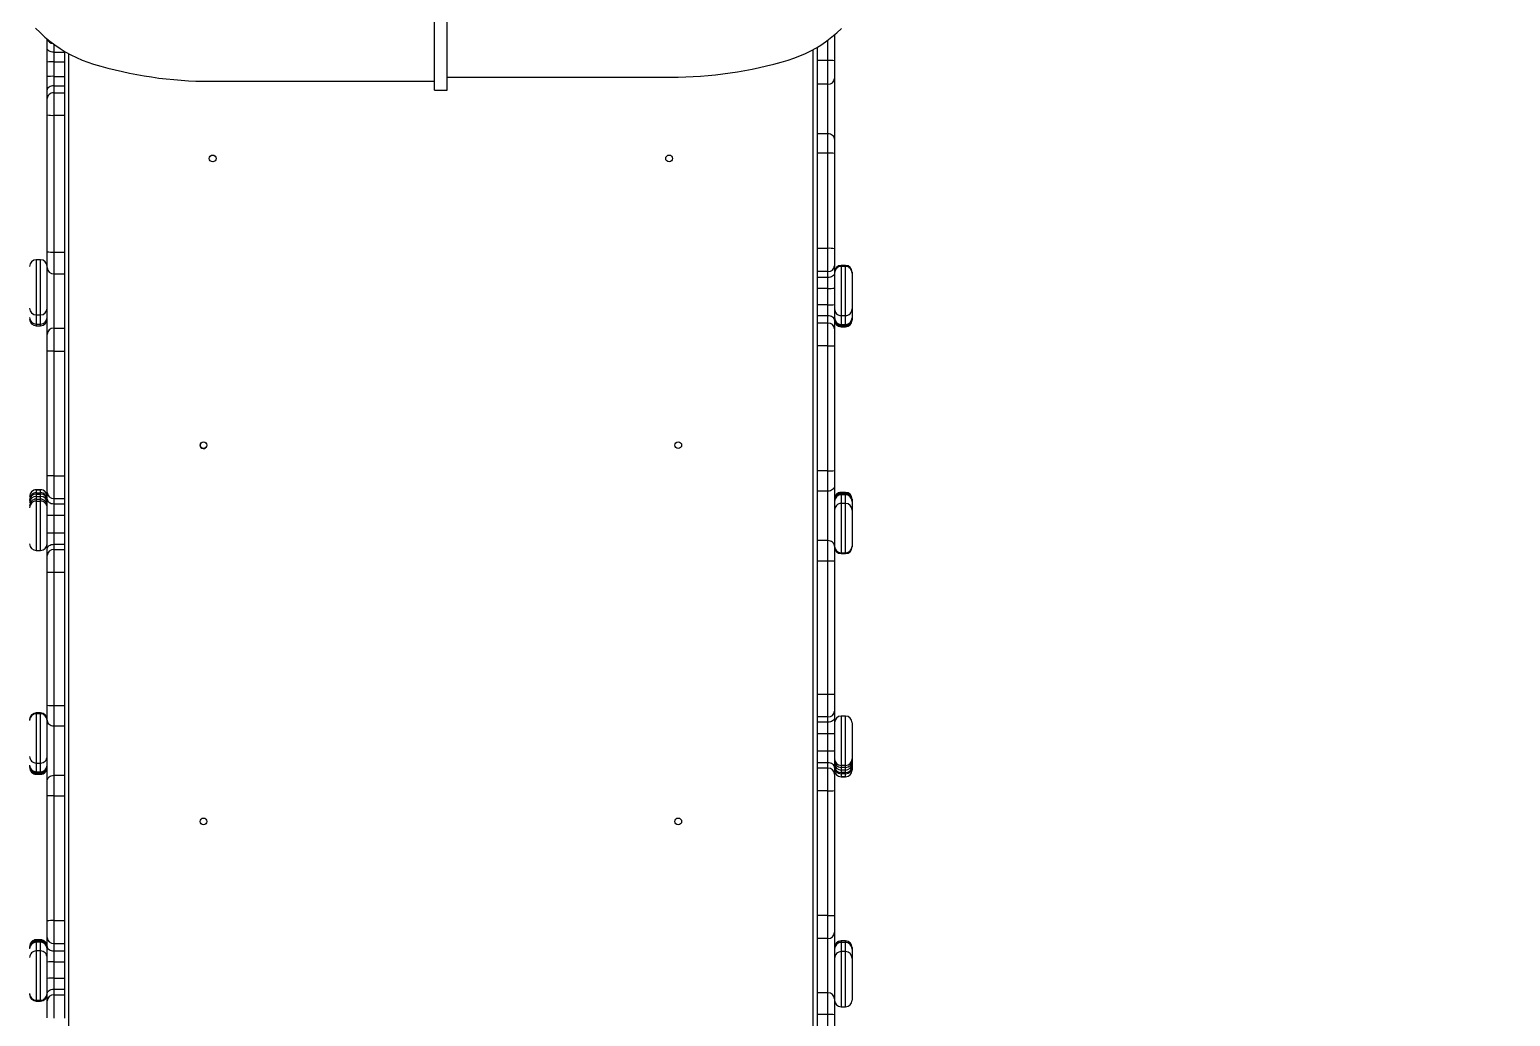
# Model space of a CAD drawing. Header units: millimetres. Extents: x -5819 to 4716, y -5547 to 4789.
# Drawn here: x -390 to 1382, y -470 to 711 of the extents above; entities that cross this region are included whole.
import ezdxf

# ---------------------------------------------------------------- set-up
doc = ezdxf.new("R2010")
doc.units = ezdxf.units.MM
doc.layers.add('DIKOM_РАЗМЕР_ЗОНА', color=7, linetype='Continuous')
doc.layers.add('DIKOM_РАЗМЕР_ОБЪЕКТА', color=7, linetype='Continuous')
doc.styles.add('style1', font='arial.ttf', dxfattribs={"width": 0.8})
doc.dimstyles.new('1-50', dxfattribs={"dimtxt": 300, "dimasz": 200, "dimexe": 100, "dimexo": 0, "dimgap": 100, "dimtad": 1, "dimtxsty": 'style1', "dimcen": 200, "dimclrd": 7, "dimclre": 7, "dimclrt": 7, "dimadec": 1, "dimazin": 2, "dimtfac": 1, "dimtmove": 0, "dimatfit": 2, "dimfxl": 0, "dimlwd": 25, "dimlwe": 18, "dimarcsym": 0})

# ---------------------------------------------------------------- blocks, each defined once
blk = doc.blocks.new('*D11')
at = {"layer": 'Defpoints', "color": 0, "transparency": 16777216}
for p in [(4691.8, 466.2), (-2338.5, -926.9), (4691.8, -4710)]:
    blk.add_point(p, dxfattribs=at)
at = {"layer": 'DIKOM_РАЗМЕР_ОБЪЕКТА', "color": 7, "lineweight": 18, "transparency": 16777216}
for p, q in [((4691.8, 466.2), (4691.8, -4810)), ((-2338.5, -926.9), (-2338.5, -4810))]:
    blk.add_line(p, q, dxfattribs=at)
at = {"layer": 'DIKOM_РАЗМЕР_ОБЪЕКТА', "color": 7, "lineweight": 25, "transparency": 16777216}
blk.add_line((-2138.5, -4710), (4491.8, -4710), dxfattribs=at)
at = {"layer": 'DIKOM_РАЗМЕР_ОБЪЕКТА', "color": 7, "transparency": 16777216}
for points in [[(-2138.5, -4676.6), (-2138.5, -4743.3), (-2338.5, -4710)], [(4491.8, -4676.6), (4491.8, -4743.3), (4691.8, -4710)]]:
    blk.add_solid(points, dxfattribs=at)
at = {"layer": 'DIKOM_РАЗМЕР_ОБЪЕКТА', "color": 7, "transparency": 16777216, "insert": (108.6, -4456.8), "char_height": 300, "attachment_point": 5, "style": 'style1'}
blk.add_mtext('7050', dxfattribs=at)
blk = doc.blocks.new('*D12')
at = {"layer": 'Defpoints', "color": 0, "transparency": 16777216}
for p in [(-3222.5, 1989.2), (4715.7, 1989.2), (452.7, -2710.8)]:
    blk.add_point(p, dxfattribs=at)
at = {"layer": 'DIKOM_РАЗМЕР_ОБЪЕКТА', "color": 7, "lineweight": 18, "transparency": 16777216}
for p, q in [((4715.7, 1989.2), (-3322.5, 1989.2)), ((452.7, -2710.8), (-3322.5, -2710.8))]:
    blk.add_line(p, q, dxfattribs=at)
at = {"layer": 'DIKOM_РАЗМЕР_ОБЪЕКТА', "color": 7, "lineweight": 25, "transparency": 16777216}
blk.add_line((-3222.5, -2510.8), (-3222.5, 1789.2), dxfattribs=at)
at = {"layer": 'DIKOM_РАЗМЕР_ОБЪЕКТА', "color": 7, "transparency": 16777216}
for points in [[(-3255.9, 1789.2), (-3189.2, 1789.2), (-3222.5, 1989.2)], [(-3255.9, -2510.8), (-3189.2, -2510.8), (-3222.5, -2710.8)]]:
    blk.add_solid(points, dxfattribs=at)
at = {"layer": 'DIKOM_РАЗМЕР_ОБЪЕКТА', "color": 7, "transparency": 16777216, "insert": (-3475.7, -1154.8), "char_height": 300, "attachment_point": 5, "rotation": 90, "style": 'style1'}
blk.add_mtext('4700', dxfattribs=at)
blk = doc.blocks.new('*D13')
at = {"layer": 'Defpoints', "color": 0, "transparency": 16777216}
for p in [(4691.8, 58.9), (-4358.2, -1158.8), (4691.8, -5446.6)]:
    blk.add_point(p, dxfattribs=at)
at = {"layer": 'DIKOM_РАЗМЕР_ЗОНА', "color": 7, "lineweight": 18, "transparency": 16777216}
for p, q in [((4691.8, 58.9), (4691.8, -5546.6)), ((-4358.2, -1158.8), (-4358.2, -5546.6))]:
    blk.add_line(p, q, dxfattribs=at)
at = {"layer": 'DIKOM_РАЗМЕР_ЗОНА', "color": 7, "lineweight": 25, "transparency": 16777216}
blk.add_line((-4158.2, -5446.6), (4491.8, -5446.6), dxfattribs=at)
at = {"layer": 'DIKOM_РАЗМЕР_ЗОНА', "color": 7, "transparency": 16777216}
for points in [[(-4158.2, -5413.3), (-4158.2, -5480), (-4358.2, -5446.6)], [(4491.8, -5413.3), (4491.8, -5480), (4691.8, -5446.6)]]:
    blk.add_solid(points, dxfattribs=at)
at = {"layer": 'DIKOM_РАЗМЕР_ЗОНА', "color": 7, "transparency": 16777216, "insert": (108.6, -5193.5), "char_height": 300, "attachment_point": 5, "style": 'style1'}
blk.add_mtext('9050', dxfattribs=at)
blk = doc.blocks.new('*D14')
at = {"layer": 'Defpoints', "color": 0, "transparency": 16777216}
for p in [(3531.7, 4789.1), (-5368.5, -4210.8), (373.4, -4210.8)]:
    blk.add_point(p, dxfattribs=at)
at = {"layer": 'DIKOM_РАЗМЕР_ЗОНА', "color": 7, "lineweight": 18, "transparency": 16777216}
for p, q in [((3531.7, 4789.1), (-5468.5, 4789.1)), ((373.4, -4210.8), (-5468.5, -4210.8))]:
    blk.add_line(p, q, dxfattribs=at)
at = {"layer": 'DIKOM_РАЗМЕР_ЗОНА', "color": 7, "lineweight": 25, "transparency": 16777216}
blk.add_line((-5368.5, 4589.1), (-5368.5, -4010.8), dxfattribs=at)
at = {"layer": 'DIKOM_РАЗМЕР_ЗОНА', "color": 7, "transparency": 16777216}
for points in [[(-5401.8, 4589.1), (-5335.2, 4589.1), (-5368.5, 4789.1)], [(-5401.8, -4010.8), (-5335.2, -4010.8), (-5368.5, -4210.8)]]:
    blk.add_solid(points, dxfattribs=at)
at = {"layer": 'DIKOM_РАЗМЕР_ЗОНА', "color": 7, "transparency": 16777216, "insert": (-5621.7, -1249.3), "char_height": 300, "attachment_point": 5, "rotation": 90, "style": 'style1'}
blk.add_mtext('9000', dxfattribs=at)

msp = doc.modelspace()

# ---------------------------------------------------------------- linework, layer by layer
at = {"color": 7, "linetype": 'Continuous', "lineweight": 15}
for p, q in [((94.696, 638.314), (94.696, 719.489)), ((109.696, 638.314), (109.696, 719.489)), ((-368.798, 688.05), (-368.798, 699.394)), ((-360.798, 693.109), (-360.798, 683.684)), ((565.202, 673.741), (565.202, 698.071)), ((573.202, 704.356), (573.202, 673.126)), ((-368.798, 671.708), (-368.798, 688.05)), ((-360.798, 683.684), (-347.798, 683.684)), ((-360.798, 683.684), (-360.798, 672.011)), ((-347.798, 683.684), (-347.798, 684.467)), ((-347.798, 672.011), (-347.798, 683.684)), ((-342.798, -756.413), (-342.798, 681.607)), ((547.202, 686.568), (547.202, -756.413)), ((552.202, 689.428), (552.202, 673.741)), ((565.202, 673.741), (552.202, 673.741)), ((552.202, 673.741), (552.202, 645.291)), ((565.202, 645.291), (565.202, 673.741)), ((-368.798, 654.407), (-368.798, 671.708)), ((-360.798, 672.011), (-347.798, 672.011)), ((-360.798, 672.011), (-360.798, 654.71)), ((-347.798, 654.71), (-347.798, 672.011)), ((573.202, 673.126), (573.202, 652.262)), ((-368.798, 638.454), (-368.798, 654.407)), ((-368.798, 628.189), (-368.798, 638.454)), ((-360.798, 654.71), (-360.798, 643.315)), ((-360.798, 654.71), (-347.798, 654.71)), ((-360.798, 643.315), (-360.798, 634.96)), ((-360.798, 643.315), (-347.798, 643.315)), ((-347.798, 643.315), (-347.798, 654.71)), ((-347.798, 634.96), (-347.798, 643.315)), ((-172.973, 648.762), (-165.473, 648.762)), ((-172.973, 648.762), (94.696, 648.762)), ((94.696, 638.314), (109.696, 638.314)), ((109.696, 653.722), (377.374, 653.722)), ((369.874, 653.722), (377.374, 653.722)), ((565.202, 645.291), (552.202, 645.291)), ((552.202, 645.291), (552.202, 585.985)), ((565.202, 585.985), (565.202, 645.291)), ((573.202, 652.262), (573.202, 579.402)), ((-368.798, 608.51), (-368.798, 628.189)), ((-360.798, 634.96), (-360.798, 608.125)), ((-360.798, 634.96), (-347.798, 634.96)), ((-347.798, 608.125), (-347.798, 634.96)), ((-368.798, 444.967), (-368.798, 608.51)), ((-360.798, 608.125), (-347.798, 608.125)), ((-360.798, 608.125), (-360.798, 444.582)), ((-347.798, 444.582), (-347.798, 608.125)), ((565.202, 585.985), (552.202, 585.985)), ((552.202, 585.985), (552.202, 562.799)), ((565.202, 562.799), (565.202, 585.985)), ((573.202, 579.402), (573.202, 562.398)), ((565.202, 562.799), (552.202, 562.799)), ((552.202, 562.799), (552.202, 448.985)), ((565.202, 448.985), (565.202, 562.799)), ((573.202, 562.398), (573.202, 448.584)), ((-368.798, 425.904), (-368.798, 444.967)), ((-360.798, 444.582), (-347.798, 444.582)), ((-360.798, 444.582), (-360.798, 418.587)), ((-347.798, 418.587), (-347.798, 444.582)), ((565.202, 448.985), (552.202, 448.985)), ((552.202, 448.985), (552.202, 421.168)), ((565.202, 421.168), (565.202, 448.985)), ((573.202, 448.584), (573.202, 428.185)), ((-376.798, 435.322), (-381.798, 435.322)), ((-381.798, 435.322), (-381.798, 369.367)), ((-376.798, 369.367), (-376.798, 435.322)), ((-368.798, 346.069), (-368.798, 425.904)), ((573.202, 428.185), (573.202, 419.478)), ((586.202, 428.515), (581.202, 428.515)), ((581.202, 428.515), (581.202, 427.423)), ((586.202, 427.466), (581.202, 427.466)), ((581.202, 427.466), (581.202, 368.484)), ((586.202, 427.423), (586.202, 428.515)), ((586.202, 368.484), (586.202, 427.466)), ((-360.798, 418.587), (-347.798, 418.587)), ((-360.798, 418.587), (-360.798, 353.605)), ((-347.798, 353.605), (-347.798, 418.587)), ((565.202, 421.168), (552.202, 421.168)), ((552.202, 421.168), (552.202, 414.081)), ((565.202, 414.081), (552.202, 414.081)), ((552.202, 414.081), (552.202, 401.148)), ((565.202, 414.081), (565.202, 421.168)), ((565.202, 401.148), (565.202, 414.081)), ((573.202, 419.478), (573.202, 401.371)), ((594.202, 420.515), (594.202, 419.714)), ((594.202, 419.714), (594.202, 419.466)), ((594.202, 419.466), (594.202, 376.479)), ((565.202, 401.148), (552.202, 401.148)), ((552.202, 401.148), (552.202, 381.544)), ((565.202, 381.544), (565.202, 401.148)), ((573.202, 401.371), (573.202, 381.768)), ((565.202, 381.544), (552.202, 381.544)), ((552.202, 381.544), (552.202, 368.339)), ((565.202, 368.339), (565.202, 381.544)), ((573.202, 381.768), (573.202, 363.28)), ((594.202, 376.479), (594.202, 366.031)), ((-381.798, 369.367), (-376.798, 369.367)), ((-381.798, 369.367), (-381.798, 358.398)), ((-381.798, 358.398), (-376.798, 358.398)), ((-381.798, 358.398), (-381.798, 358.357)), ((-381.798, 358.357), (-376.798, 358.357)), ((-381.798, 358.357), (-381.798, 356.47)), ((-381.798, 356.47), (-376.798, 356.47)), ((-381.798, 356.47), (-381.798, 356.43)), ((-381.798, 356.43), (-376.798, 356.43)), ((-376.798, 358.398), (-376.798, 369.367)), ((-376.798, 358.357), (-376.798, 358.398)), ((-376.798, 356.47), (-376.798, 358.357)), ((-376.798, 356.43), (-376.798, 356.47)), ((565.202, 368.339), (552.202, 368.339)), ((552.202, 368.339), (552.202, 359.6)), ((565.202, 359.6), (552.202, 359.6)), ((552.202, 359.6), (552.202, 332.283)), ((565.202, 359.6), (565.202, 368.339)), ((565.202, 332.283), (565.202, 359.6)), ((573.202, 363.28), (573.202, 352.544)), ((581.202, 368.484), (586.202, 368.484)), ((581.202, 368.484), (581.202, 358.036)), ((581.202, 358.036), (586.202, 358.036)), ((581.202, 358.036), (581.202, 358.018)), ((581.202, 358.018), (586.202, 358.018)), ((581.202, 358.018), (581.202, 357.59)), ((581.202, 357.59), (586.202, 357.59)), ((581.202, 357.59), (581.202, 356.387)), ((581.202, 356.387), (586.202, 356.387)), ((581.202, 356.387), (581.202, 355.222)), ((581.202, 355.222), (586.202, 355.222)), ((581.202, 355.222), (581.202, 355.202)), ((581.202, 355.202), (586.202, 355.202)), ((586.202, 358.036), (586.202, 368.484)), ((586.202, 358.018), (586.202, 358.036)), ((586.202, 357.59), (586.202, 358.018)), ((586.202, 356.387), (586.202, 357.59)), ((586.202, 355.222), (586.202, 356.387)), ((586.202, 355.202), (586.202, 355.222)), ((594.202, 366.031), (594.202, 366.018)), ((594.202, 366.018), (594.202, 365.265)), ((594.202, 365.265), (594.202, 364.382)), ((594.202, 364.382), (594.202, 363.217)), ((594.202, 363.217), (594.202, 363.202)), ((-368.798, 325.935), (-368.798, 346.069)), ((-360.798, 353.605), (-360.798, 326.149)), ((-360.798, 353.605), (-347.798, 353.605)), ((-347.798, 326.149), (-347.798, 353.605)), ((573.202, 352.544), (573.202, 332.511)), ((-368.798, 176.745), (-368.798, 325.935)), ((-360.798, 326.149), (-360.798, 176.959)), ((-360.798, 326.149), (-347.798, 326.149)), ((-347.798, 176.959), (-347.798, 326.149)), ((565.202, 332.283), (552.202, 332.283)), ((552.202, 332.283), (552.202, 182.904)), ((565.202, 182.904), (565.202, 332.283)), ((573.202, 332.511), (573.202, 183.133)), ((565.202, 182.904), (552.202, 182.904)), ((552.202, 182.904), (552.202, 158.456)), ((565.202, 158.456), (565.202, 182.904)), ((573.202, 183.133), (573.202, 165.204)), ((-376.798, 160.277), (-381.798, 160.277)), ((-381.798, 160.277), (-381.798, 160.272)), ((-381.798, 160.272), (-381.798, 156.614)), ((-381.798, 160.272), (-376.798, 160.272)), ((-376.798, 160.272), (-376.798, 160.277)), ((-376.798, 156.614), (-376.798, 160.272)), ((-368.798, 156.916), (-368.798, 176.745)), ((-360.798, 176.959), (-360.798, 149.92)), ((-360.798, 176.959), (-347.798, 176.959)), ((-347.798, 149.92), (-347.798, 176.959)), ((573.202, 165.204), (573.202, 92.656)), ((-381.798, 156.614), (-381.798, 155.067)), ((-381.798, 156.614), (-376.798, 156.614)), ((-381.798, 155.067), (-381.798, 152.178)), ((-381.798, 155.067), (-376.798, 155.067)), ((-381.798, 152.178), (-381.798, 148.981)), ((-381.798, 152.178), (-376.798, 152.178)), ((-381.798, 148.981), (-381.798, 146.641)), ((-381.798, 148.981), (-376.798, 148.981)), ((-381.798, 146.641), (-376.798, 146.641)), ((-381.798, 146.641), (-381.798, 87.646)), ((-376.798, 155.067), (-376.798, 156.614)), ((-376.798, 152.178), (-376.798, 155.067)), ((-376.798, 148.981), (-376.798, 152.178)), ((-376.798, 146.641), (-376.798, 148.981)), ((-376.798, 87.646), (-376.798, 146.641)), ((-368.798, 149.133), (-368.798, 156.916)), ((-368.798, 129.714), (-368.798, 149.133)), ((-360.798, 149.92), (-347.798, 149.92)), ((-360.798, 149.92), (-360.798, 143.585)), ((-360.798, 143.585), (-347.798, 143.585)), ((-360.798, 143.585), (-360.798, 129.714)), ((-347.798, 143.585), (-347.798, 149.92)), ((-347.798, 129.714), (-347.798, 143.585)), ((565.202, 158.456), (552.202, 158.456)), ((552.202, 158.456), (552.202, 99.405)), ((565.202, 99.405), (565.202, 158.456)), ((586.202, 157.14), (581.202, 157.14)), ((581.202, 157.14), (581.202, 157.12)), ((581.202, 157.12), (581.202, 155.955)), ((586.202, 157.12), (581.202, 157.12)), ((586.202, 155.955), (581.202, 155.955)), ((581.202, 155.955), (581.202, 154.752)), ((586.202, 154.752), (581.202, 154.752)), ((581.202, 154.752), (581.202, 154.324)), ((586.202, 154.324), (581.202, 154.324)), ((581.202, 154.324), (581.202, 154.306)), ((581.202, 154.306), (581.202, 143.858)), ((586.202, 154.306), (581.202, 154.306)), ((586.202, 143.858), (581.202, 143.858)), ((581.202, 143.858), (581.202, 84.876)), ((586.202, 157.12), (586.202, 157.14)), ((586.202, 155.955), (586.202, 157.12)), ((586.202, 154.752), (586.202, 155.955)), ((586.202, 154.324), (586.202, 154.752)), ((586.202, 154.306), (586.202, 154.324)), ((586.202, 143.858), (586.202, 154.306)), ((586.202, 84.876), (586.202, 143.858)), ((594.202, 149.14), (594.202, 149.125)), ((594.202, 149.125), (594.202, 147.96)), ((594.202, 147.96), (594.202, 147.077)), ((594.202, 147.077), (594.202, 146.324)), ((594.202, 146.324), (594.202, 146.311)), ((594.202, 146.311), (594.202, 135.863)), ((-368.798, 129.714), (-360.798, 129.714)), ((-368.798, 108.909), (-368.798, 129.714)), ((-360.798, 129.714), (-347.798, 129.714)), ((-360.798, 129.714), (-360.798, 108.909)), ((-347.798, 108.909), (-347.798, 129.714)), ((594.202, 135.863), (594.202, 92.876)), ((-368.798, 108.909), (-360.798, 108.909)), ((-368.798, 89.49), (-368.798, 108.909)), ((-360.798, 108.909), (-360.798, 95.039)), ((-360.798, 108.909), (-347.798, 108.909)), ((-347.798, 95.039), (-347.798, 108.909)), ((-368.798, 81.7), (-368.798, 89.49)), ((-360.798, 95.039), (-360.798, 88.697)), ((-360.798, 95.039), (-347.798, 95.039)), ((-360.798, 88.697), (-360.798, 61.643)), ((-360.798, 88.697), (-347.798, 88.697)), ((-347.798, 88.697), (-347.798, 95.039)), ((-347.798, 61.643), (-347.798, 88.697)), ((565.202, 99.405), (552.202, 99.405)), ((552.202, 99.405), (552.202, 74.909)), ((565.202, 74.909), (565.202, 99.405)), ((573.202, 92.656), (573.202, 74.692)), ((594.202, 92.876), (594.202, 92.628)), ((594.202, 92.628), (594.202, 91.827)), ((-381.798, 87.646), (-376.798, 87.646)), ((-368.798, 61.86), (-368.798, 81.7)), ((565.202, 74.909), (552.202, 74.909)), ((552.202, 74.909), (552.202, -84.467)), ((565.202, -84.467), (565.202, 74.909)), ((573.202, 74.692), (573.202, -84.684)), ((581.202, 84.919), (581.202, 83.827)), ((581.202, 84.876), (586.202, 84.876)), ((581.202, 83.827), (586.202, 83.827)), ((586.202, 83.827), (586.202, 84.919)), ((-368.798, -97.516), (-368.798, 61.86)), ((-360.798, 61.643), (-347.798, 61.643)), ((-360.798, 61.643), (-360.798, -97.733)), ((-347.798, -97.733), (-347.798, 61.643)), ((565.202, -84.467), (552.202, -84.467)), ((552.202, -84.467), (552.202, -111.521)), ((565.202, -111.521), (565.202, -84.467)), ((573.202, -84.684), (573.202, -104.523)), ((-368.798, -115.48), (-368.798, -97.516)), ((-360.798, -97.733), (-347.798, -97.733)), ((-360.798, -97.733), (-360.798, -122.229)), ((-347.798, -122.229), (-347.798, -97.733)), ((573.202, -104.523), (573.202, -112.314)), ((-376.798, -106.651), (-381.798, -106.651)), ((-381.798, -106.651), (-381.798, -107.743)), ((-376.798, -107.7), (-381.798, -107.7)), ((-381.798, -107.7), (-381.798, -166.682)), ((-376.798, -107.743), (-376.798, -106.651)), ((-376.798, -166.682), (-376.798, -107.7)), ((-368.798, -188.028), (-368.798, -115.48)), ((-360.798, -122.229), (-347.798, -122.229)), ((-360.798, -122.229), (-360.798, -181.28)), ((-347.798, -181.28), (-347.798, -122.229)), ((565.202, -111.521), (552.202, -111.521)), ((552.202, -111.521), (552.202, -117.863)), ((565.202, -117.863), (552.202, -117.863)), ((552.202, -117.863), (552.202, -131.733)), ((565.202, -117.863), (565.202, -111.521)), ((565.202, -131.733), (565.202, -117.863)), ((573.202, -112.314), (573.202, -131.733)), ((586.202, -110.47), (581.202, -110.47)), ((581.202, -110.47), (581.202, -169.465)), ((586.202, -169.465), (586.202, -110.47)), ((594.202, -118.47), (594.202, -161.467)), ((565.202, -131.733), (552.202, -131.733)), ((552.202, -131.733), (552.202, -152.538)), ((573.202, -131.733), (565.202, -131.733)), ((565.202, -152.538), (565.202, -131.733)), ((573.202, -131.733), (573.202, -152.538)), ((565.202, -152.538), (552.202, -152.538)), ((552.202, -152.538), (552.202, -166.409)), ((565.202, -166.409), (565.202, -152.538)), ((573.202, -152.538), (565.202, -152.538)), ((573.202, -152.538), (573.202, -171.957)), ((-381.798, -166.682), (-376.798, -166.682)), ((-381.798, -166.682), (-381.798, -177.13)), ((-381.798, -177.13), (-376.798, -177.13)), ((-381.798, -177.13), (-381.798, -177.148)), ((-381.798, -177.148), (-376.798, -177.148)), ((-381.798, -177.148), (-381.798, -177.576)), ((-376.798, -177.13), (-376.798, -166.682)), ((-376.798, -177.148), (-376.798, -177.13)), ((-376.798, -177.576), (-376.798, -177.148)), ((565.202, -166.409), (552.202, -166.409)), ((552.202, -166.409), (552.202, -172.744)), ((565.202, -172.744), (552.202, -172.744)), ((552.202, -172.744), (552.202, -199.783)), ((565.202, -172.744), (565.202, -166.409)), ((565.202, -199.783), (565.202, -172.744)), ((573.202, -171.957), (573.202, -179.74)), ((586.202, -169.465), (581.202, -169.465)), ((581.202, -169.465), (581.202, -171.805)), ((586.202, -171.805), (581.202, -171.805)), ((581.202, -171.805), (581.202, -175.002)), ((586.202, -175.002), (581.202, -175.002)), ((581.202, -175.002), (581.202, -177.891)), ((586.202, -171.805), (586.202, -169.465)), ((586.202, -175.002), (586.202, -171.805)), ((586.202, -177.891), (586.202, -175.002)), ((594.202, -161.467), (594.202, -163.806)), ((594.202, -163.806), (594.202, -167.416)), ((594.202, -167.416), (594.202, -170.305)), ((594.202, -170.305), (594.202, -171.439)), ((594.202, -171.439), (594.202, -175.097)), ((594.202, -175.097), (594.202, -175.101)), ((-381.798, -177.576), (-376.798, -177.576)), ((-381.798, -177.576), (-381.798, -178.779)), ((-381.798, -178.779), (-376.798, -178.779)), ((-381.798, -178.779), (-381.798, -179.944)), ((-381.798, -179.944), (-376.798, -179.944)), ((-381.798, -179.944), (-381.798, -179.964)), ((-381.798, -179.964), (-376.798, -179.964)), ((-376.798, -178.779), (-376.798, -177.576)), ((-376.798, -179.944), (-376.798, -178.779)), ((-376.798, -179.964), (-376.798, -179.944)), ((-368.798, -205.957), (-368.798, -188.028)), ((-360.798, -181.28), (-360.798, -205.728)), ((-360.798, -181.28), (-347.798, -181.28)), ((-347.798, -205.728), (-347.798, -181.28)), ((573.202, -179.74), (573.202, -199.569)), ((586.202, -177.891), (581.202, -177.891)), ((581.202, -177.891), (581.202, -179.438)), ((586.202, -179.438), (581.202, -179.438)), ((581.202, -179.438), (581.202, -183.096)), ((586.202, -183.096), (581.202, -183.096)), ((581.202, -183.096), (581.202, -183.101)), ((581.202, -183.101), (586.202, -183.101)), ((586.202, -179.438), (586.202, -177.891)), ((586.202, -183.096), (586.202, -179.438)), ((586.202, -183.101), (586.202, -183.096)), ((-368.798, -355.335), (-368.798, -205.957)), ((-360.798, -205.728), (-360.798, -355.107)), ((-360.798, -205.728), (-347.798, -205.728)), ((-347.798, -355.107), (-347.798, -205.728)), ((565.202, -199.783), (552.202, -199.783)), ((552.202, -199.783), (552.202, -348.973)), ((565.202, -348.973), (565.202, -199.783)), ((573.202, -199.569), (573.202, -348.759)), ((565.202, -348.973), (552.202, -348.973)), ((552.202, -348.973), (552.202, -376.429)), ((565.202, -376.429), (565.202, -348.973)), ((573.202, -348.759), (573.202, -368.893)), ((-368.798, -375.368), (-368.798, -355.335)), ((-360.798, -355.107), (-360.798, -382.424)), ((-360.798, -355.107), (-347.798, -355.107)), ((-347.798, -382.424), (-347.798, -355.107)), ((573.202, -368.893), (573.202, -448.728)), ((-376.798, -378.026), (-381.798, -378.026)), ((-381.798, -378.026), (-381.798, -378.046)), ((-376.798, -378.046), (-381.798, -378.046)), ((-381.798, -378.046), (-381.798, -379.211)), ((-376.798, -379.211), (-381.798, -379.211)), ((-381.798, -379.211), (-381.798, -380.414)), ((-376.798, -380.414), (-381.798, -380.414)), ((-381.798, -380.414), (-381.798, -380.842)), ((-376.798, -380.842), (-381.798, -380.842)), ((-381.798, -380.842), (-381.798, -380.86)), ((-381.798, -380.86), (-381.798, -391.308)), ((-376.798, -380.86), (-381.798, -380.86)), ((-376.798, -378.046), (-376.798, -378.026)), ((-376.798, -379.211), (-376.798, -378.046)), ((-376.798, -380.414), (-376.798, -379.211)), ((-376.798, -380.842), (-376.798, -380.414)), ((-376.798, -380.86), (-376.798, -380.842)), ((-376.798, -391.308), (-376.798, -380.86)), ((-368.798, -386.104), (-368.798, -375.368)), ((-368.798, -404.592), (-368.798, -386.104)), ((-360.798, -382.424), (-347.798, -382.424)), ((-360.798, -382.424), (-360.798, -391.162)), ((-347.798, -391.162), (-347.798, -382.424)), ((565.202, -376.429), (552.202, -376.429)), ((552.202, -376.429), (552.202, -441.411)), ((565.202, -441.411), (565.202, -376.429)), ((586.202, -379.254), (581.202, -379.254)), ((581.202, -379.254), (581.202, -379.294)), ((586.202, -379.294), (581.202, -379.294)), ((581.202, -379.294), (581.202, -381.181)), ((586.202, -381.181), (581.202, -381.181)), ((581.202, -381.181), (581.202, -381.222)), ((581.202, -381.222), (581.202, -392.191)), ((586.202, -381.222), (581.202, -381.222)), ((586.202, -379.294), (586.202, -379.254)), ((586.202, -381.181), (586.202, -379.294)), ((586.202, -381.222), (586.202, -381.181)), ((586.202, -392.191), (586.202, -381.222)), ((594.202, -387.254), (594.202, -387.283)), ((594.202, -387.283), (594.202, -389.181)), ((594.202, -389.181), (594.202, -389.211)), ((594.202, -389.211), (594.202, -400.18)), ((-376.798, -391.308), (-381.798, -391.308)), ((-381.798, -391.308), (-381.798, -450.29)), ((-376.798, -450.29), (-376.798, -391.308)), ((-368.798, -424.195), (-368.798, -404.592)), ((-360.798, -391.162), (-347.798, -391.162)), ((-360.798, -391.162), (-360.798, -404.368)), ((-360.798, -404.368), (-347.798, -404.368)), ((-360.798, -404.368), (-360.798, -423.972)), ((-347.798, -404.368), (-347.798, -391.162)), ((-347.798, -423.972), (-347.798, -404.368)), ((586.202, -392.191), (581.202, -392.191)), ((581.202, -392.191), (581.202, -458.146)), ((586.202, -458.146), (586.202, -392.191)), ((594.202, -400.18), (594.202, -450.146)), ((-368.798, -442.302), (-368.798, -424.195)), ((-360.798, -423.972), (-360.798, -436.905)), ((-360.798, -423.972), (-347.798, -423.972)), ((-347.798, -436.905), (-347.798, -423.972)), ((-368.798, -451.009), (-368.798, -442.302)), ((-360.798, -436.905), (-360.798, -443.992)), ((-360.798, -436.905), (-347.798, -436.905)), ((-347.798, -443.992), (-347.798, -436.905)), ((565.202, -441.411), (552.202, -441.411)), ((552.202, -441.411), (552.202, -467.406)), ((565.202, -467.406), (565.202, -441.411)), ((-381.798, -450.247), (-381.798, -451.339)), ((-381.798, -450.29), (-376.798, -450.29)), ((-381.798, -451.339), (-376.798, -451.339)), ((-376.798, -451.339), (-376.798, -450.247)), ((-368.798, -471.408), (-368.798, -451.009)), ((-360.798, -443.992), (-360.798, -471.808)), ((-360.798, -443.992), (-347.798, -443.992)), ((-347.798, -471.808), (-347.798, -443.992)), ((573.202, -448.728), (573.202, -467.791)), ((581.202, -458.146), (586.202, -458.146)), ((565.202, -467.406), (552.202, -467.406)), ((552.202, -467.406), (552.202, -630.949)), ((565.202, -630.949), (565.202, -467.406)), ((573.202, -467.791), (573.202, -631.334))]:
    msp.add_line(p, q, dxfattribs=at)
at = {"color": 7, "linetype": 'Continuous', "lineweight": 15, "flags": 128}
for points in [[(-382.726, 712.434), (-377.254, 706.961), (-371.578, 701.771), (-365.71, 696.873), (-359.662, 692.279), (-353.444, 687.997), (-347.069, 684.034), (-340.549, 680.399), (-333.897, 677.099), (-327.126, 674.14), (-320.248, 671.528), (-313.278, 669.267)], [(517.679, 674.227), (524.649, 676.487), (531.526, 679.1), (538.298, 682.059), (544.95, 685.359), (551.469, 688.994), (557.844, 692.956), (564.062, 697.239), (570.111, 701.833), (575.979, 706.73), (581.655, 711.92)], [(-360.798, 683.684), (-362.359, 683.768), (-363.86, 684.016), (-365.243, 684.42), (-366.455, 684.963), (-367.45, 685.625), (-368.189, 686.379), (-368.644, 687.198), (-368.798, 688.05)], [(-360.798, 643.315), (-362.359, 643.221), (-363.86, 642.945), (-365.243, 642.495), (-366.455, 641.891), (-367.45, 641.154), (-368.189, 640.314), (-368.644, 639.402), (-368.798, 638.454)], [(-360.798, 634.96), (-362.359, 634.83), (-363.86, 634.445), (-365.243, 633.819), (-366.455, 632.977), (-367.45, 631.951), (-368.189, 630.78), (-368.644, 629.51), (-368.798, 628.189)], [(573.202, 579.402), (573.048, 580.686), (572.593, 581.921), (571.854, 583.059), (570.859, 584.057), (569.646, 584.876), (568.263, 585.484), (566.763, 585.859), (565.202, 585.985)], [(573.202, 419.478), (573.048, 418.425), (572.593, 417.412), (571.854, 416.479), (570.859, 415.662), (569.646, 414.99), (568.263, 414.492), (566.763, 414.184), (565.202, 414.081)], [(573.202, 363.28), (573.048, 364.267), (572.593, 365.216), (571.854, 366.09), (570.859, 366.857), (569.646, 367.486), (568.263, 367.953), (566.763, 368.241), (565.202, 368.339)], [(573.202, 165.204), (573.048, 163.888), (572.593, 162.622), (571.854, 161.455), (570.859, 160.433), (569.646, 159.593), (568.263, 158.97), (566.763, 158.586), (565.202, 158.456)], [(-368.798, 149.133), (-368.644, 148.051), (-368.189, 147.01), (-367.45, 146.051), (-366.455, 145.21), (-365.243, 144.52), (-363.86, 144.007), (-362.359, 143.691), (-360.798, 143.585)], [(-368.798, 89.49), (-368.644, 90.573), (-368.189, 91.614), (-367.45, 92.573), (-366.455, 93.414), (-365.243, 94.104), (-363.86, 94.616), (-362.359, 94.932), (-360.798, 95.039)], [(573.202, 92.656), (573.048, 93.973), (572.593, 95.239), (571.854, 96.406), (570.859, 97.428), (569.646, 98.268), (568.263, 98.891), (566.763, 99.275), (565.202, 99.405)], [(-368.798, -115.48), (-368.644, -116.797), (-368.189, -118.063), (-367.45, -119.229), (-366.455, -120.252), (-365.243, -121.092), (-363.86, -121.715), (-362.359, -122.099), (-360.798, -122.229)], [(573.202, -112.314), (573.048, -113.397), (572.593, -114.438), (571.854, -115.397), (570.859, -116.237), (569.646, -116.927), (568.263, -117.44), (566.763, -117.756), (565.202, -117.863)], [(573.202, -171.957), (573.048, -170.875), (572.593, -169.834), (571.854, -168.875), (570.859, -168.034), (569.646, -167.344), (568.263, -166.831), (566.763, -166.515), (565.202, -166.409)], [(-368.798, -188.028), (-368.644, -186.712), (-368.189, -185.446), (-367.45, -184.279), (-366.455, -183.257), (-365.243, -182.417), (-363.86, -181.794), (-362.359, -181.41), (-360.798, -181.28)], [(-368.798, -386.104), (-368.644, -387.091), (-368.189, -388.04), (-367.45, -388.914), (-366.455, -389.681), (-365.243, -390.31), (-363.86, -390.777), (-362.359, -391.065), (-360.798, -391.162)], [(-368.798, -442.302), (-368.644, -441.249), (-368.189, -440.236), (-367.45, -439.303), (-366.455, -438.485), (-365.243, -437.814), (-363.86, -437.316), (-362.359, -437.008), (-360.798, -436.905)]]:
    msp.add_lwpolyline(points, dxfattribs=at)
at = {"color": 7, "linetype": 'Continuous', "lineweight": 15}
for centre in [(-170.798, 556.587), (375.202, 556.587), (-181.798, 213.587), (386.202, 213.587), (-181.798, -236.413), (386.202, -236.413)]:
    msp.add_circle(centre, 4, dxfattribs=at)
for centre, radius, start, end in [((-361.447, 701.481), 7.524, 197.190349, 266.075558), ((377.057, 1146.159), 492.437, 270.036882, 286.592499), ((567.19, 647.269), 26.547, 76.911614, 94.295611), ((-362.794, 618.972), 53.076, 87.844463, 96.494891), ((-172.725, 1140.73), 491.968, 253.399514, 269.971047), ((-362.795, 601.68), 53.068, 87.843348, 96.495155), ((565.683, 652.814), 7.539, 266.340632, 355.800763), ((-362.793, 649.958), 41.88, 261.756473, 272.73071), ((567.197, 522.569), 40.279, 81.426004, 92.83888), ((-362.793, 486.414), 41.88, 261.756473, 272.73071), ((567.197, 408.755), 40.279, 81.426004, 92.83888), ((-381.798, 427.322), 8, 90, 180), ((-376.798, 427.322), 8, 0, 90), ((-361.125, 426.262), 7.682, 182.667834, 272.438597), ((565.663, 428.711), 7.557, 266.500075, 356.009081), ((581.202, 420.515), 8, 90, 180), ((581.202, 419.466), 8, 90, 180), ((580.876, 419.65), 7.674, 120.231242, 179.525665), ((586.202, 420.515), 8, 0, 90), ((586.202, 419.466), 8, 0, 90), ((586.528, 419.65), 7.675, 0.476519, 59.766573), ((567.2, 472.818), 71.698, 268.402701, 274.801524), ((-381.804, 377.362), 7.995, 180.039522, 270.038865), ((-376.793, 377.362), 7.995, 269.961135, 359.960478), ((567.2, 453.239), 71.723, 268.40381, 274.800414), ((581.199, 376.481), 7.998, 180.017088, 270.017927), ((586.204, 376.482), 7.998, 269.982316, 359.982669), ((-381.804, 366.392), 7.994, 180.0391, 270.039715), ((-381.798, 366.357), 8, 180, 270), ((-381.804, 364.465), 7.995, 180.039522, 270.038865), ((-381.798, 364.43), 8, 180, 270), ((-376.793, 366.392), 7.994, 269.960285, 359.9609), ((-376.798, 366.357), 8, 270, 0), ((-376.793, 364.465), 7.995, 269.961135, 359.960478), ((-376.798, 364.43), 8, 270, 0), ((565.646, 352.04), 7.573, 3.81393, 93.363536), ((581.199, 366.034), 7.998, 180.017761, 270.017255), ((581.202, 366.018), 8, 180, 270), ((581.042, 365.431), 7.842, 181.215368, 271.166593), ((581.199, 364.384), 7.998, 180.017088, 270.017927), ((581.199, 363.22), 7.998, 180.017938, 270.017077), ((581.202, 363.202), 8, 180, 270), ((586.204, 366.034), 7.998, 269.982988, 359.981997), ((586.202, 366.018), 8, 270, 0), ((586.361, 365.431), 7.842, 268.833653, 358.784386), ((586.204, 364.384), 7.998, 269.982316, 359.982669), ((586.204, 363.22), 7.998, 269.983166, 359.981819), ((586.202, 363.202), 8, 270, 0), ((-361.023, 345.83), 7.778, 88.340426, 178.238477), ((-362.797, 251.375), 74.801, 88.469088, 94.602048), ((567.201, 402.366), 70.112, 268.366416, 274.910321), ((-181.798, 213.587), 4, 153.796639, 333.150749), ((567.201, 252.957), 70.081, 268.365422, 274.912168), ((-381.798, 152.277), 8, 90, 180), ((-381.799, 152.273), 7.999, 89.994788, 179.996033), ((-376.798, 152.277), 8, 0, 90), ((-376.797, 152.273), 7.999, 0.003967, 90.005212), ((-362.797, 102.244), 74.742, 88.467524, 94.605318), ((-381.799, 148.615), 7.999, 89.994788, 179.996033), ((-382, 147.268), 7.802, 88.52103, 178.438682), ((-382, 144.379), 7.802, 88.52103, 178.438682), ((-381.799, 140.981), 7.999, 89.995274, 179.995547), ((-381.799, 138.642), 7.999, 89.994788, 179.996033), ((-376.797, 148.615), 7.999, 0.003967, 90.005212), ((-376.597, 147.268), 7.802, 1.561318, 91.47897), ((-376.597, 144.379), 7.802, 1.561318, 91.47897), ((-376.797, 140.981), 7.999, 0.004453, 90.004726), ((-376.797, 138.642), 7.999, 0.003967, 90.005212), ((-361.269, 157.454), 7.549, 184.086677, 273.573758), ((581.202, 149.14), 8, 90, 180), ((581.199, 149.122), 7.998, 89.982316, 179.982669), ((581.199, 147.958), 7.997, 89.98183, 179.983155), ((581.042, 146.911), 7.842, 88.833401, 178.785083), ((581.202, 146.324), 8, 90, 180), ((581.199, 146.308), 7.997, 89.98183, 179.983155), ((581.199, 135.86), 7.998, 89.982316, 179.982669), ((586.202, 149.14), 8, 0, 90), ((586.204, 149.122), 7.998, 0.017574, 90.017441), ((586.204, 147.957), 7.998, 0.017088, 90.017927), ((586.361, 146.911), 7.842, 1.215163, 91.166353), ((586.202, 146.324), 8, 0, 90), ((586.204, 146.308), 7.998, 0.017088, 90.017927), ((586.204, 135.86), 7.998, 0.017574, 90.017441), ((-381.798, 95.646), 8, 180, 270), ((-376.798, 95.646), 8, 270, 0), ((-361.268, 81.162), 7.549, 86.431788, 175.920354), ((581.202, 92.876), 8, 180, 270), ((580.876, 92.691), 7.674, 180.474011, 239.769082), ((581.202, 91.827), 8, 180, 270), ((586.202, 92.876), 8, 270, 0), ((586.202, 91.827), 8, 270, 0), ((586.528, 92.692), 7.675, 300.233102, 359.523805), ((567.202, 0.967), 73.969, 85.347205, 91.549239), ((-362.798, 135.586), 73.97, 265.347222, 271.549222), ((567.2, -158.462), 74.022, 85.349427, 91.547018), ((-362.795, -23.737), 74.023, 265.348599, 271.546139), ((565.672, -103.986), 7.549, 266.431129, 355.921014), ((-381.798, -114.651), 8, 90, 180), ((-381.798, -115.7), 8, 90, 180), ((-382.124, -115.516), 7.674, 120.232658, 179.524249), ((-376.798, -114.651), 8, 0, 90), ((-376.798, -115.7), 8, 0, 90), ((-376.472, -115.516), 7.674, 0.475515, 59.767578), ((581.202, -118.47), 8, 90, 180), ((586.202, -118.47), 8, 0, 90), ((-381.801, -158.684), 7.997, 180.016752, 270.018049), ((-376.796, -158.684), 7.997, 269.981951, 359.983248), ((-381.8, -169.132), 7.998, 180.018452, 270.01635), ((-381.798, -169.148), 8, 180, 270), ((-381.958, -169.735), 7.842, 181.214821, 271.166482), ((-381.801, -170.781), 7.998, 180.018097, 270.016705), ((-381.801, -171.946), 7.997, 180.017607, 270.018049), ((-381.798, -171.964), 8, 180, 270), ((-376.796, -169.132), 7.998, 269.98365, 359.981548), ((-376.798, -169.148), 8, 270, 0), ((-376.639, -169.735), 7.842, 268.833518, 358.785179), ((-376.796, -170.781), 7.998, 269.983295, 359.981903), ((-376.796, -171.946), 7.997, 269.981951, 359.982393), ((-376.798, -171.964), 8, 270, 0), ((565.672, -180.278), 7.549, 4.086935, 93.5735), ((581.201, -161.466), 7.999, 180.00455, 270.003988), ((581.201, -163.805), 8, 180.004905, 270.003633), ((581, -167.203), 7.801, 181.560929, 271.480471), ((581, -170.093), 7.801, 181.560929, 271.480471), ((581.201, -171.439), 7.999, 180.00455, 270.003988), ((581.201, -175.097), 8, 180.004905, 270.003633), ((581.202, -175.101), 8, 180, 270), ((586.202, -161.466), 7.999, 269.996254, 359.995207), ((586.202, -163.805), 8, 269.99661, 359.994852), ((586.403, -167.203), 7.801, 268.519776, 358.438824), ((586.403, -170.093), 7.801, 268.519776, 358.438824), ((586.202, -171.439), 7.999, 269.996254, 359.995207), ((586.202, -175.097), 8, 269.99661, 359.994852), ((586.202, -175.101), 8, 270, 0), ((-362.796, -275.81), 70.111, 88.366811, 94.910779), ((567.2, -124.999), 74.811, 268.469497, 274.601639), ((567.2, -274.189), 74.811, 268.469497, 274.601639), ((-362.797, -425.22), 70.142, 88.367428, 94.908456), ((565.427, -368.654), 7.778, 268.340556, 358.238347), ((-381.798, -386.026), 8, 90, 180), ((-381.801, -386.044), 7.998, 89.982437, 179.982762), ((-381.801, -387.208), 7.997, 89.981951, 179.983248), ((-381.958, -388.255), 7.842, 88.833518, 178.785179), ((-381.798, -388.842), 8, 90, 180), ((-381.801, -388.858), 7.998, 89.982437, 179.982762), ((-376.798, -386.026), 8, 0, 90), ((-376.796, -386.044), 7.998, 0.017238, 90.017563), ((-376.796, -387.208), 7.997, 0.016752, 90.018049), ((-376.639, -388.255), 7.842, 1.214821, 91.166482), ((-376.798, -388.842), 8, 0, 90), ((-376.796, -388.858), 7.998, 0.017238, 90.017563), ((-361.243, -374.864), 7.572, 183.813124, 273.364343), ((581.202, -387.254), 8, 90, 180), ((581.196, -387.288), 7.995, 89.960585, 179.960814), ((581.202, -389.181), 8, 90, 180), ((581.196, -389.216), 7.994, 89.959743, 179.961656), ((586.202, -387.254), 8, 0, 90), ((586.207, -387.289), 7.995, 0.039429, 90.039172), ((586.202, -389.181), 8, 0, 90), ((586.207, -389.216), 7.994, 0.038587, 90.040014), ((-381.801, -399.305), 7.998, 89.982437, 179.982762), ((-376.796, -399.305), 7.998, 0.017238, 90.017563), ((-362.796, -476.063), 71.724, 88.403828, 94.800397), ((581.196, -400.186), 7.995, 89.960585, 179.960814), ((586.207, -400.186), 7.995, 0.039429, 90.039172), ((-362.797, -495.648), 71.705, 88.402979, 94.801245), ((-381.798, -442.29), 8, 180, 270), ((-382.124, -442.474), 7.674, 180.475103, 239.76799), ((-376.798, -442.29), 8, 270, 0), ((-376.472, -442.474), 7.674, 300.231774, 359.525133), ((565.529, -449.086), 7.681, 2.666768, 92.439198), ((-381.798, -443.339), 8, 180, 270), ((-376.798, -443.339), 8, 270, 0), ((-361.259, -451.535), 7.557, 86.500923, 176.008716), ((581.202, -450.146), 8, 180, 270), ((586.202, -450.146), 8, 270, 0), ((567.197, -509.246), 41.888, 81.757546, 92.729637)]:
    msp.add_arc(centre, radius, start, end, dxfattribs=at)

# ---------------------------------------------------------------- dimensions: what is measured, and where the dimension line sits
at = {"layer": 'DIKOM_РАЗМЕР_ЗОНА', "color": 3}
dim = msp.add_linear_dim(base=(-5368.488, -4210.756), p1=(3531.688, 4789.073), p2=(373.368, -4210.756), angle=90, text='9000', dimstyle='1-50', dxfattribs=at)
dim.commit()
dim.dimension.update_dxf_attribs({"geometry": '*D14', "text_midpoint": (-5368.488, -1249.311), "dimtype": 160})
dim = msp.add_linear_dim(base=(4691.778, -5446.642), p1=(-4358.222, -1158.846), p2=(4691.778, 58.857), dimstyle='1-50', dxfattribs=at)
dim.commit()
dim.dimension.update_dxf_attribs({"geometry": '*D13', "text_midpoint": (108.583, -5446.642), "dimtype": 160})
at = {"layer": 'DIKOM_РАЗМЕР_ОБЪЕКТА', "color": 3}
dim = msp.add_linear_dim(base=(-3222.544, 1989.244), p1=(452.687, -2710.756), p2=(4715.706, 1989.244), angle=90, dimstyle='1-50', dxfattribs=at)
dim.commit()
dim.dimension.update_dxf_attribs({"geometry": '*D12', "text_midpoint": (-3222.544, -1154.777), "dimtype": 160})
dim = msp.add_linear_dim(base=(4691.778, -4709.972), p1=(-2338.514, -926.913), p2=(4691.778, 466.221), text='7050', dimstyle='1-50', dxfattribs=at)
dim.commit()
dim.dimension.update_dxf_attribs({"geometry": '*D11', "text_midpoint": (108.583, -4709.972), "dimtype": 160})

doc.saveas('drawing.dxf')
